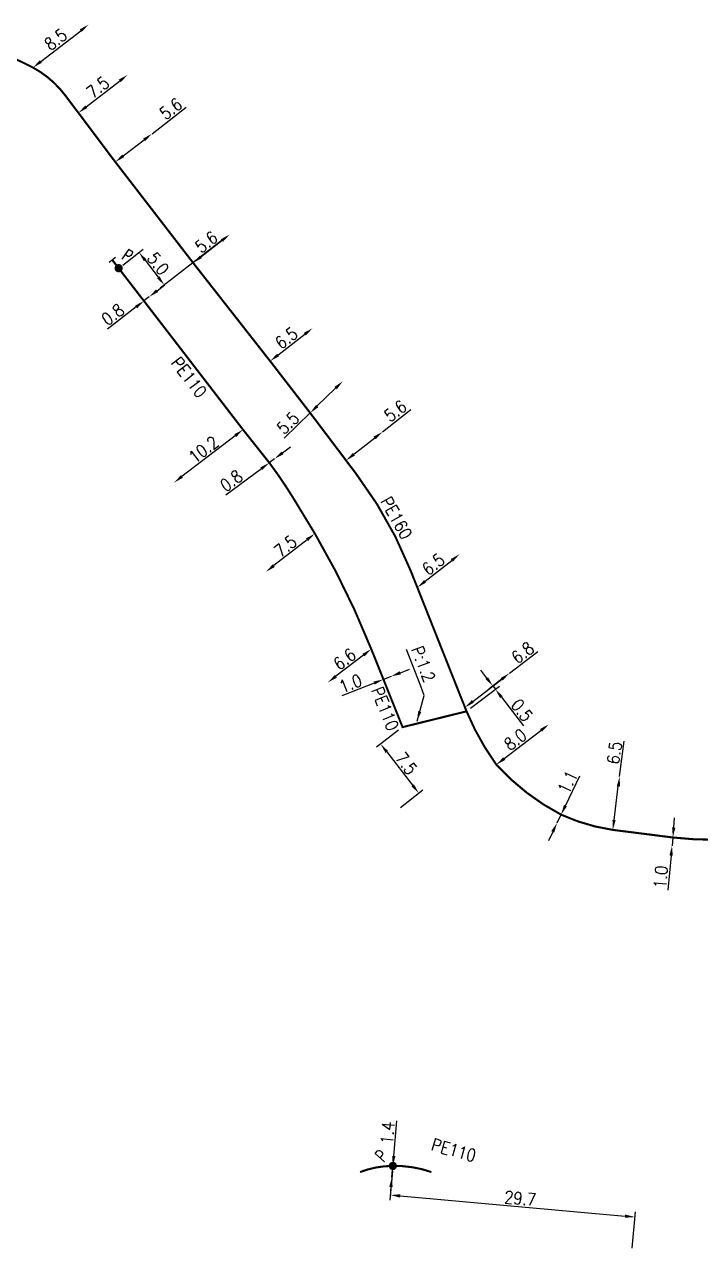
# Model space of a CAD drawing. Header units: millimetres. Extents: x 138988 to 140002, y 128990 to 130001.
# Drawn here: x 139674.1 to 139755.8, y 128990.2 to 129138.6 of the extents above; entities that cross this region are included whole.
import ezdxf
from ezdxf.enums import TextEntityAlignment as Align

# ---------------------------------------------------------------- set-up
doc = ezdxf.new("R2010")
doc.units = ezdxf.units.MM
doc.header["$PDMODE"] = 34
doc.linetypes.add('L_25_PE', pattern=[2000, 1000, 1000])
doc.layers.get('0').update_dxf_attribs({"linetype": 'CONTINUOUS'})
doc.layers.get('Defpoints').update_dxf_attribs({"linetype": 'CONTINUOUS'})
for name, color, linetype in [('L_150', 1, 'CONTINUOUS'), ('L_300', 7, 'CONTINUOUS'), ('L_340', 7, 'CONTINUOUS')]:
    doc.layers.add(name, color=color, linetype=linetype)
doc.styles.add('G_ROMANS', font='ROMANS.SHX', dxfattribs={"width": 0.75})
doc.styles.get("Standard").update_dxf_attribs({"font": 'romans.shx', "width": 0.85})
doc.dimstyles.get("Standard").update_dxf_attribs({"dimtxt": 1.5, "dimasz": 1.2, "dimexe": 0.625, "dimexo": 0.625, "dimgap": 0.25, "dimtad": 1, "dimdec": 1, "dimzin": 0, "dimdsep": 46, "dimtxsty": 'Standard', "dimcen": -0.5, "dimadec": 0, "dimazin": 0, "dimtfac": 1, "dimtdec": 1, "dimtmove": 0, "dimatfit": 3, "dimfxl": 0, "dimtolj": 1, "dimtzin": 0, "dimarcsym": 0})

# ---------------------------------------------------------------- blocks, each defined once
blk = doc.blocks.new('*D508')
at = {"layer": 'Defpoints', "color": 0, "linetype": 'Continuous', "transparency": 16777216}
for p in [(139718.65, 129000.74), (139747.92, 128994.57), (139747.52, 128990.17)]:
    blk.add_point(p, dxfattribs=at)
at = {"layer": 'L_300', "color": 0, "linetype": 'Continuous', "lineweight": -2, "transparency": 16777216}
for p, q in [((139718.6, 129000.12), (139718.28, 128996.6)), ((139719.53, 128997.12), (139746.72, 128994.68)), ((139747.58, 128990.79), (139747.97, 128995.19))]:
    blk.add_line(p, q, dxfattribs=at)
at = {"layer": 'L_300', "color": 0, "linetype": 'Continuous', "transparency": 16777216}
for points in [[(139719.55, 128997.32), (139719.51, 128996.92), (139718.34, 128997.22)], [(139746.74, 128994.87), (139746.7, 128994.48), (139747.92, 128994.57)]]:
    blk.add_solid(points, dxfattribs=at)
at = {"layer": 'L_300', "color": 0, "linetype": 'Continuous', "transparency": 16777216, "insert": (139734.05, 128996.82), "char_height": 1.5, "attachment_point": 5, "rotation": 354.8705}
blk.add_mtext('\\A1;29.7', dxfattribs=at)
blk = doc.blocks.new('L_300_12')
at = {"color": 0, "linetype": 'Continuous', "const_width": 0.497, "flags": 128}
blk.add_lwpolyline([(-0.25, 0, 1), (0.25, 0, 1)], format="xyb", close=True, dxfattribs=at)
at = {"color": 0, "linetype": 'Continuous', "style": 'G_ROMANS', "width": 0.75}
blk.add_text('P', height=1.5, dxfattribs=at).set_placement((0, 1.85), align=Align.MIDDLE)
at = {"color": 0, "linetype": 'Continuous', "width": 0.75, "flags": 3}
for tag, p in [('DEF_LEG', (0, -5)), ('DEF_COUP', (0, -7.5)), ('DEF_TYPE', (0, -10))]:
    blk.add_attdef(tag, text='', height=1.2, dxfattribs=at).set_placement(p, align=Align.MIDDLE)
blk = doc.blocks.new('*D509')
at = {"layer": 'Defpoints', "color": 0, "linetype": 'Continuous', "transparency": 16777216}
for p in [(139718.53, 128999.4), (139718.53, 128999.4), (139718.65, 129000.74)]:
    blk.add_point(p, dxfattribs=at)
at = {"layer": 'L_300', "color": 0, "linetype": 'Continuous', "lineweight": -2, "transparency": 16777216}
for p, q in [((139718.76, 129001.94), (139719.14, 129006.17)), ((139718.53, 128999.4), (139718.65, 129000.74)), ((139718.42, 128998.2), (139718.32, 128997.01))]:
    blk.add_line(p, q, dxfattribs=at)
at = {"layer": 'L_300', "color": 0, "linetype": 'Continuous', "transparency": 16777216}
for points in [[(139718.56, 129001.96), (139718.96, 129001.92), (139718.65, 129000.74)], [(139718.22, 128998.22), (139718.62, 128998.19), (139718.53, 128999.4)]]:
    blk.add_solid(points, dxfattribs=at)
at = {"layer": 'L_300', "color": 0, "linetype": 'Continuous', "transparency": 16777216, "insert": (139718.01, 129004.74), "char_height": 1.5, "attachment_point": 5, "rotation": 84.8705}
blk.add_mtext('\\A1;1.4', dxfattribs=at)
blk = doc.blocks.new('*D836')
at = {"layer": 'Defpoints', "color": 0, "linetype": 'Continuous', "transparency": 16777216}
for p in [(139681.86, 129138.63), (139681.86, 129138.63), (139675.14, 129133.43)]:
    blk.add_point(p, dxfattribs=at)
at = {"layer": 'L_150', "color": 0, "linetype": 'Continuous', "lineweight": -2, "transparency": 16777216}
blk.add_line((139676.09, 129134.16), (139680.91, 129137.89), dxfattribs=at)
at = {"layer": 'L_150', "color": 0, "linetype": 'Continuous', "transparency": 16777216}
for points in [[(139680.79, 129138.05), (139681.03, 129137.74), (139681.86, 129138.63)], [(139675.96, 129134.32), (139676.21, 129134.01), (139675.14, 129133.43)]]:
    blk.add_solid(points, dxfattribs=at)
at = {"layer": 'L_150', "color": 0, "linetype": 'Continuous', "transparency": 16777216, "insert": (139677.89, 129136.82), "char_height": 1.5, "attachment_point": 5, "rotation": 37.6881}
blk.add_mtext('\\A1;8.5', dxfattribs=at)
blk = doc.blocks.new('*D837')
at = {"layer": 'Defpoints', "color": 0, "linetype": 'Continuous', "transparency": 16777216}
for p in [(139686.56, 129132.54), (139686.56, 129132.54), (139680.63, 129127.96)]:
    blk.add_point(p, dxfattribs=at)
at = {"layer": 'L_150', "color": 0, "linetype": 'Continuous', "lineweight": -2, "transparency": 16777216}
blk.add_line((139681.58, 129128.69), (139685.61, 129131.81), dxfattribs=at)
at = {"layer": 'L_150', "color": 0, "linetype": 'Continuous', "transparency": 16777216}
for points in [[(139685.49, 129131.97), (139685.74, 129131.65), (139686.56, 129132.54)], [(139681.46, 129128.85), (139681.7, 129128.53), (139680.63, 129127.96)]]:
    blk.add_solid(points, dxfattribs=at)
at = {"layer": 'L_150', "color": 0, "linetype": 'Continuous', "transparency": 16777216, "insert": (139682.98, 129131.04), "char_height": 1.5, "attachment_point": 5, "rotation": 37.6881}
blk.add_mtext('\\A1;7.5', dxfattribs=at)
blk = doc.blocks.new('*D838')
at = {"layer": 'Defpoints', "color": 0, "linetype": 'Continuous', "transparency": 16777216}
for p in [(139689.53, 129125.44), (139689.53, 129125.44), (139685.09, 129122.03)]:
    blk.add_point(p, dxfattribs=at)
at = {"layer": 'L_150', "color": 0, "linetype": 'Continuous', "lineweight": -2, "transparency": 16777216}
for p, q in [((139689.53, 129125.44), (139693.67, 129128.63)), ((139686.04, 129122.76), (139688.58, 129124.71))]:
    blk.add_line(p, q, dxfattribs=at)
at = {"layer": 'L_150', "color": 0, "linetype": 'Continuous', "transparency": 16777216}
for points in [[(139688.46, 129124.87), (139688.7, 129124.55), (139689.53, 129125.44)], [(139685.92, 129122.92), (139686.16, 129122.6), (139685.09, 129122.03)]]:
    blk.add_solid(points, dxfattribs=at)
at = {"layer": 'L_150', "color": 0, "linetype": 'Continuous', "transparency": 16777216, "insert": (139691.8, 129128.45), "char_height": 1.5, "attachment_point": 5, "rotation": 37.5827}
blk.add_mtext('\\A1;5.6', dxfattribs=at)
blk = doc.blocks.new('*D839')
at = {"layer": 'Defpoints', "color": 0, "linetype": 'Continuous', "transparency": 16777216}
for p in [(139698.92, 129113.27), (139698.92, 129113.27), (139694.5, 129109.84)]:
    blk.add_point(p, dxfattribs=at)
at = {"layer": 'L_150', "color": 0, "linetype": 'Continuous', "lineweight": -2, "transparency": 16777216}
blk.add_line((139695.44, 129110.58), (139697.98, 129112.54), dxfattribs=at)
at = {"layer": 'L_150', "color": 0, "linetype": 'Continuous', "transparency": 16777216}
for points in [[(139697.85, 129112.69), (139698.1, 129112.38), (139698.92, 129113.27)], [(139695.32, 129110.74), (139695.57, 129110.42), (139694.5, 129109.84)]]:
    blk.add_solid(points, dxfattribs=at)
at = {"layer": 'L_150', "color": 0, "linetype": 'Continuous', "transparency": 16777216, "insert": (139696.1, 129112.35), "char_height": 1.5, "attachment_point": 5, "rotation": 37.7483}
blk.add_mtext('\\A1;5.6', dxfattribs=at)
blk = doc.blocks.new('*D840')
at = {"layer": 'Defpoints', "color": 0, "linetype": 'Continuous', "transparency": 16777216}
for p in [(139698.92, 129113.27), (139685.49, 129109.2), (139691.02, 129107.15)]:
    blk.add_point(p, dxfattribs=at)
at = {"layer": 'L_300', "color": 0, "linetype": 'Continuous', "lineweight": -2, "transparency": 16777216}
for p, q in [((139698.43, 129112.89), (139690.53, 129106.77)), ((139685.99, 129109.58), (139688.45, 129111.49)), ((139688.69, 129110.16), (139690.28, 129108.1))]:
    blk.add_line(p, q, dxfattribs=at)
at = {"layer": 'L_300', "color": 0, "linetype": 'Continuous', "transparency": 16777216}
for points in [[(139688.85, 129110.28), (139688.54, 129110.03), (139687.96, 129111.1)], [(139690.44, 129108.22), (139690.13, 129107.98), (139691.02, 129107.15)]]:
    blk.add_solid(points, dxfattribs=at)
at = {"layer": 'L_300', "color": 0, "linetype": 'Continuous', "transparency": 16777216, "insert": (139690.28, 129109.74), "char_height": 1.5, "attachment_point": 5, "rotation": 307.7483}
blk.add_mtext('\\A1;5.0', dxfattribs=at)
blk = doc.blocks.new('*D841')
at = {"layer": 'Defpoints', "color": 0, "linetype": 'Continuous', "transparency": 16777216}
for p in [(139688.55, 129105.24), (139689.19, 129105.73), (139689.19, 129105.73)]:
    blk.add_point(p, dxfattribs=at)
at = {"layer": 'L_150', "color": 0, "linetype": 'Continuous', "lineweight": -2, "transparency": 16777216}
for p, q in [((139690.14, 129106.47), (139691.08, 129107.2)), ((139689.19, 129105.73), (139688.55, 129105.24)), ((139687.61, 129104.51), (139684.15, 129101.83))]:
    blk.add_line(p, q, dxfattribs=at)
at = {"layer": 'L_150', "color": 0, "linetype": 'Continuous', "transparency": 16777216}
for points in [[(139690.01, 129106.63), (139690.26, 129106.31), (139689.19, 129105.73)], [(139687.48, 129104.67), (139687.73, 129104.35), (139688.55, 129105.24)]]:
    blk.add_solid(points, dxfattribs=at)
at = {"layer": 'L_150', "color": 0, "linetype": 'Continuous', "transparency": 16777216, "insert": (139684.79, 129103.59), "char_height": 1.5, "attachment_point": 5, "rotation": 37.7483}
blk.add_mtext('\\A1;0.8', dxfattribs=at)
blk = doc.blocks.new('*D842')
at = {"layer": 'Defpoints', "color": 0, "linetype": 'Continuous', "transparency": 16777216}
for p in [(139700.53, 129089.69), (139692.2, 129083.3), (139692.2, 129083.3)]:
    blk.add_point(p, dxfattribs=at)
at = {"layer": 'L_150', "color": 0, "linetype": 'Continuous', "lineweight": -2, "transparency": 16777216}
blk.add_line((139699.58, 129088.96), (139693.15, 129084.03), dxfattribs=at)
at = {"layer": 'L_150', "color": 0, "linetype": 'Continuous', "transparency": 16777216}
for points in [[(139699.46, 129089.12), (139699.7, 129088.8), (139700.53, 129089.69)], [(139693.03, 129084.19), (139693.27, 129083.87), (139692.2, 129083.3)]]:
    blk.add_solid(points, dxfattribs=at)
at = {"layer": 'L_150', "color": 0, "linetype": 'Continuous', "transparency": 16777216, "insert": (139695.76, 129087.29), "char_height": 1.5, "attachment_point": 5, "rotation": 37.491}
blk.add_mtext('\\A1;10.2', dxfattribs=at)
blk = doc.blocks.new('*D843')
at = {"layer": 'Defpoints', "color": 0, "linetype": 'Continuous', "transparency": 16777216}
for p in [(139709.22, 129077.13), (139703.31, 129072.52), (139703.31, 129072.52)]:
    blk.add_point(p, dxfattribs=at)
at = {"layer": 'L_150', "color": 0, "linetype": 'Continuous', "lineweight": -2, "transparency": 16777216}
blk.add_line((139708.28, 129076.39), (139704.25, 129073.26), dxfattribs=at)
at = {"layer": 'L_150', "color": 0, "linetype": 'Continuous', "transparency": 16777216}
for points in [[(139708.15, 129076.55), (139708.4, 129076.24), (139709.22, 129077.13)], [(139704.13, 129073.42), (139704.38, 129073.1), (139703.31, 129072.52)]]:
    blk.add_solid(points, dxfattribs=at)
at = {"layer": 'L_150', "color": 0, "linetype": 'Continuous', "transparency": 16777216, "insert": (139705.65, 129075.61), "char_height": 1.5, "attachment_point": 5, "rotation": 37.9401}
blk.add_mtext('\\A1;7.5', dxfattribs=at)
blk = doc.blocks.new('*D844')
at = {"layer": 'Defpoints', "color": 0, "linetype": 'Continuous', "transparency": 16777216}
for p in [(139703.71, 129085.69), (139704.35, 129086.17), (139704.35, 129086.17)]:
    blk.add_point(p, dxfattribs=at)
at = {"layer": 'L_150', "color": 0, "linetype": 'Continuous', "lineweight": -2, "transparency": 16777216}
for p, q in [((139705.31, 129086.88), (139706.28, 129087.6)), ((139704.35, 129086.17), (139703.71, 129085.69)), ((139702.75, 129084.97), (139698.44, 129081.77))]:
    blk.add_line(p, q, dxfattribs=at)
at = {"layer": 'L_150', "color": 0, "linetype": 'Continuous', "transparency": 16777216}
for points in [[(139705.19, 129087.04), (139705.43, 129086.72), (139704.35, 129086.17)], [(139702.63, 129085.13), (139702.86, 129084.81), (139703.71, 129085.69)]]:
    blk.add_solid(points, dxfattribs=at)
at = {"layer": 'L_150', "color": 0, "linetype": 'Continuous', "transparency": 16777216, "insert": (139699.11, 129083.52), "char_height": 1.5, "attachment_point": 5, "rotation": 36.6286}
blk.add_mtext('\\A1;0.8', dxfattribs=at)
blk = doc.blocks.new('*D845')
at = {"layer": 'Defpoints', "color": 0, "linetype": 'Continuous', "transparency": 16777216}
for p in [(139716.04, 129063.18), (139710.8, 129059.16), (139710.8, 129059.16)]:
    blk.add_point(p, dxfattribs=at)
at = {"layer": 'L_150', "color": 0, "linetype": 'Continuous', "lineweight": -2, "transparency": 16777216}
blk.add_line((139715.09, 129062.44), (139711.75, 129059.89), dxfattribs=at)
at = {"layer": 'L_150', "color": 0, "linetype": 'Continuous', "transparency": 16777216}
for points in [[(139714.96, 129062.6), (139715.21, 129062.29), (139716.04, 129063.18)], [(139711.63, 129060.05), (139711.88, 129059.73), (139710.8, 129059.16)]]:
    blk.add_solid(points, dxfattribs=at)
at = {"layer": 'L_150', "color": 0, "linetype": 'Continuous', "transparency": 16777216, "insert": (139712.81, 129061.96), "char_height": 1.5, "attachment_point": 5, "rotation": 37.491}
blk.add_mtext('\\A1;6.6', dxfattribs=at)
blk = doc.blocks.new('*D846')
at = {"layer": 'Defpoints', "color": 0, "linetype": 'Continuous', "transparency": 16777216}
for p in [(139717.51, 129059.52), (139718.44, 129059.88), (139718.44, 129059.88)]:
    blk.add_point(p, dxfattribs=at)
at = {"layer": 'L_150', "color": 0, "linetype": 'Continuous', "lineweight": -2, "transparency": 16777216}
for p, q in [((139719.56, 129060.32), (139720.67, 129060.76)), ((139716.39, 129059.08), (139712.49, 129057.55)), ((139718.44, 129059.88), (139717.51, 129059.52))]:
    blk.add_line(p, q, dxfattribs=at)
at = {"layer": 'L_150', "color": 0, "linetype": 'Continuous', "transparency": 16777216}
for points in [[(139719.48, 129060.51), (139719.63, 129060.13), (139718.44, 129059.88)], [(139716.32, 129059.26), (139716.46, 129058.89), (139717.51, 129059.52)]]:
    blk.add_solid(points, dxfattribs=at)
at = {"layer": 'L_150', "color": 0, "linetype": 'Continuous', "transparency": 16777216, "insert": (139713.52, 129059.03), "char_height": 1.5, "attachment_point": 5, "rotation": 21.4205}
blk.add_mtext('\\A1;1.0', dxfattribs=at)
blk = doc.blocks.new('*D847')
at = {"layer": 'Defpoints', "color": 0, "linetype": 'Continuous', "transparency": 16777216}
for p in [(139719.82, 129053.75), (139721.78, 129045.78), (139719.06, 129043.67)]:
    blk.add_point(p, dxfattribs=at)
at = {"layer": 'L_150', "color": 0, "linetype": 'Continuous', "lineweight": -2, "transparency": 16777216}
for p, q in [((139719.33, 129053.37), (139716.69, 129051.32)), ((139717.91, 129050.76), (139721.04, 129046.73)), ((139719.56, 129044.06), (139722.27, 129046.16))]:
    blk.add_line(p, q, dxfattribs=at)
at = {"layer": 'L_150', "color": 0, "linetype": 'Continuous', "transparency": 16777216}
for points in [[(139718.07, 129050.88), (139717.76, 129050.63), (139717.18, 129051.7)], [(139721.2, 129046.85), (139720.88, 129046.61), (139721.78, 129045.78)]]:
    blk.add_solid(points, dxfattribs=at)
at = {"layer": 'L_150', "color": 0, "linetype": 'Continuous', "transparency": 16777216, "insert": (139720.27, 129049.36), "char_height": 1.5, "attachment_point": 5, "rotation": 307.8257}
blk.add_mtext('\\A1;7.5', dxfattribs=at)
blk = doc.blocks.new('*D848')
at = {"layer": 'Defpoints', "color": 0, "linetype": 'Continuous', "transparency": 16777216}
for p in [(139732.76, 129060.28), (139732.76, 129060.27), (139727.37, 129056.13)]:
    blk.add_point(p, dxfattribs=at)
at = {"layer": 'L_150', "color": 0, "linetype": 'Continuous', "lineweight": -2, "transparency": 16777216}
for p, q in [((139732.76, 129060.27), (139736.18, 129062.89)), ((139728.32, 129056.86), (139731.81, 129059.54)), ((139733.14, 129059.78), (139733.14, 129059.77))]:
    blk.add_line(p, q, dxfattribs=at)
at = {"layer": 'L_150', "color": 0, "linetype": 'Continuous', "transparency": 16777216}
for points in [[(139731.69, 129059.7), (139731.93, 129059.38), (139732.76, 129060.27)], [(139728.2, 129057.02), (139728.44, 129056.7), (139727.37, 129056.13)]]:
    blk.add_solid(points, dxfattribs=at)
at = {"layer": 'L_150', "color": 0, "linetype": 'Continuous', "transparency": 16777216, "insert": (139734.34, 129062.74), "char_height": 1.5, "attachment_point": 5, "rotation": 37.4989}
blk.add_mtext('\\A1;6.8', dxfattribs=at)
blk = doc.blocks.new('*D849')
at = {"layer": 'Defpoints', "color": 0, "linetype": 'Continuous', "transparency": 16777216}
for p in [(139737.51, 129054.09), (139737.51, 129054.09), (139731.16, 129049.22)]:
    blk.add_point(p, dxfattribs=at)
at = {"layer": 'L_150', "color": 0, "linetype": 'Continuous', "lineweight": -2, "transparency": 16777216}
blk.add_line((139732.11, 129049.95), (139736.56, 129053.36), dxfattribs=at)
at = {"layer": 'L_150', "color": 0, "linetype": 'Continuous', "transparency": 16777216}
for points in [[(139736.43, 129053.52), (139736.68, 129053.2), (139737.51, 129054.09)], [(139731.99, 129050.11), (139732.24, 129049.79), (139731.16, 129049.22)]]:
    blk.add_solid(points, dxfattribs=at)
at = {"layer": 'L_150', "color": 0, "linetype": 'Continuous', "transparency": 16777216, "insert": (139733.45, 129052.24), "char_height": 1.5, "attachment_point": 5, "rotation": 37.5162}
blk.add_mtext('\\A1;8.0', dxfattribs=at)
blk = doc.blocks.new('*D850')
at = {"layer": 'Defpoints', "color": 0, "linetype": 'Continuous', "transparency": 16777216}
for p in [(139738.99, 129043.18), (139738.51, 129042.19), (139738.51, 129042.19)]:
    blk.add_point(p, dxfattribs=at)
at = {"layer": 'L_150', "color": 0, "linetype": 'Continuous', "lineweight": -2, "transparency": 16777216}
for p, q in [((139739.51, 129044.26), (139741.25, 129047.86)), ((139738.51, 129042.19), (139738.99, 129043.18)), ((139737.98, 129041.11), (139737.46, 129040.03))]:
    blk.add_line(p, q, dxfattribs=at)
at = {"layer": 'L_150', "color": 0, "linetype": 'Continuous', "transparency": 16777216}
for points in [[(139739.33, 129044.34), (139739.69, 129044.17), (139738.99, 129043.18)], [(139737.8, 129041.19), (139738.16, 129041.02), (139738.51, 129042.19)]]:
    blk.add_solid(points, dxfattribs=at)
at = {"layer": 'L_150', "color": 0, "linetype": 'Continuous', "transparency": 16777216, "insert": (139739.78, 129047.12), "char_height": 1.5, "attachment_point": 5, "rotation": 64.1665}
blk.add_mtext('\\A1;1.1', dxfattribs=at)
blk = doc.blocks.new('*D851')
at = {"layer": 'Defpoints', "color": 0, "linetype": 'Continuous', "transparency": 16777216}
for p in [(139746.07, 129047.79), (139746.07, 129047.79), (139745.24, 129041.34)]:
    blk.add_point(p, dxfattribs=at)
at = {"layer": 'L_150', "color": 0, "linetype": 'Continuous', "lineweight": -2, "transparency": 16777216}
for p, q in [((139746.07, 129047.79), (139746.61, 129052.06)), ((139745.39, 129042.53), (139745.91, 129046.6))]:
    blk.add_line(p, q, dxfattribs=at)
at = {"layer": 'L_150', "color": 0, "linetype": 'Continuous', "transparency": 16777216}
for points in [[(139745.72, 129046.62), (139746.11, 129046.57), (139746.07, 129047.79)], [(139745.2, 129042.55), (139745.59, 129042.5), (139745.24, 129041.34)]]:
    blk.add_solid(points, dxfattribs=at)
at = {"layer": 'L_150', "color": 0, "linetype": 'Continuous', "transparency": 16777216, "insert": (139745.43, 129050.65), "char_height": 1.5, "attachment_point": 5, "rotation": 82.703}
blk.add_mtext('\\A1;6.5', dxfattribs=at)
blk = doc.blocks.new('*D852')
at = {"layer": 'Defpoints', "color": 0, "linetype": 'Continuous', "transparency": 16777216}
for p in [(139726.71, 129074.64), (139726.71, 129074.64), (139721.61, 129070.62)]:
    blk.add_point(p, dxfattribs=at)
at = {"layer": 'L_150', "color": 0, "linetype": 'Continuous', "lineweight": -2, "transparency": 16777216}
blk.add_line((139722.55, 129071.37), (139725.77, 129073.9), dxfattribs=at)
at = {"layer": 'L_150', "color": 0, "linetype": 'Continuous', "transparency": 16777216}
for points in [[(139725.65, 129074.06), (139725.9, 129073.74), (139726.71, 129074.64)], [(139722.43, 129071.52), (139722.67, 129071.21), (139721.61, 129070.62)]]:
    blk.add_solid(points, dxfattribs=at)
at = {"layer": 'L_150', "color": 0, "linetype": 'Continuous', "transparency": 16777216, "insert": (139723.54, 129073.42), "char_height": 1.5, "attachment_point": 5, "rotation": 38.2081}
blk.add_mtext('\\A1;6.5', dxfattribs=at)
blk = doc.blocks.new('*D854')
at = {"layer": 'Defpoints', "color": 0, "linetype": 'Continuous', "transparency": 16777216}
for p in [(139752.5, 129040.42), (139752.4, 129039.43), (139752.4, 129039.43)]:
    blk.add_point(p, dxfattribs=at)
at = {"layer": 'L_150', "color": 0, "linetype": 'Continuous', "lineweight": -2, "transparency": 16777216}
for p, q in [((139752.61, 129041.62), (139752.72, 129042.81)), ((139752.5, 129040.42), (139752.4, 129039.43)), ((139752.29, 129038.23), (139751.89, 129034.06))]:
    blk.add_line(p, q, dxfattribs=at)
at = {"layer": 'L_150', "color": 0, "linetype": 'Continuous', "transparency": 16777216}
for points in [[(139752.41, 129041.64), (139752.81, 129041.6), (139752.5, 129040.42)], [(139752.09, 129038.25), (139752.49, 129038.21), (139752.4, 129039.43)]]:
    blk.add_solid(points, dxfattribs=at)
at = {"layer": 'L_150', "color": 0, "linetype": 'Continuous', "transparency": 16777216, "insert": (139751.04, 129035.64), "char_height": 1.5, "attachment_point": 5, "rotation": 84.5749}
blk.add_mtext('\\A1;1.0', dxfattribs=at)
blk = doc.blocks.new('*D874')
at = {"layer": 'Defpoints', "color": 0, "linetype": 'Continuous', "transparency": 16777216}
for p in [(139732.76, 129060.28), (139730.73, 129058.73), (139727.56, 129055.66)]:
    blk.add_point(p, dxfattribs=at)
at = {"layer": 'L_150', "color": 0, "linetype": 'Continuous', "lineweight": -2, "transparency": 16777216}
for p, q in [((139730, 129059.68), (139729.27, 129060.63)), ((139732.26, 129059.9), (139730.24, 129058.35)), ((139728.05, 129056.04), (139731.53, 129058.71)), ((139730.73, 129058.73), (139731.04, 129058.33)), ((139731.77, 129057.38), (139734.43, 129053.91))]:
    blk.add_line(p, q, dxfattribs=at)
at = {"layer": 'L_150', "color": 0, "linetype": 'Continuous', "transparency": 16777216}
for points in [[(139730.16, 129059.8), (139729.85, 129059.56), (139730.73, 129058.73)], [(139731.93, 129057.5), (139731.61, 129057.26), (139731.04, 129058.33)]]:
    blk.add_solid(points, dxfattribs=at)
at = {"layer": 'L_150', "color": 0, "linetype": 'Continuous', "transparency": 16777216, "insert": (139734.26, 129055.78), "char_height": 1.5, "attachment_point": 5, "rotation": 307.4989}
blk.add_mtext('\\A1;0.5', dxfattribs=at)
blk = doc.blocks.new('*D875')
at = {"layer": 'Defpoints', "color": 0, "linetype": 'Continuous', "transparency": 16777216}
for p in [(139717.39, 129089.43), (139717.39, 129089.43), (139712.99, 129085.97)]:
    blk.add_point(p, dxfattribs=at)
at = {"layer": 'L_150', "color": 0, "linetype": 'Continuous', "lineweight": -2, "transparency": 16777216}
for p, q in [((139717.39, 129089.43), (139720.83, 129092.13)), ((139713.93, 129086.71), (139716.45, 129088.69))]:
    blk.add_line(p, q, dxfattribs=at)
at = {"layer": 'L_150', "color": 0, "linetype": 'Continuous', "transparency": 16777216}
for points in [[(139716.32, 129088.85), (139716.57, 129088.53), (139717.39, 129089.43)], [(139713.81, 129086.87), (139714.06, 129086.56), (139712.99, 129085.97)]]:
    blk.add_solid(points, dxfattribs=at)
at = {"layer": 'L_150', "color": 0, "linetype": 'Continuous', "transparency": 16777216, "insert": (139718.96, 129091.94), "char_height": 1.5, "attachment_point": 5, "rotation": 38.1695}
blk.add_mtext('\\A1;5.6', dxfattribs=at)
blk = doc.blocks.new('*D876')
at = {"layer": 'Defpoints', "color": 0, "linetype": 'Continuous', "transparency": 16777216}
for p in [(139712.59, 129095.54), (139712.59, 129095.54), (139708.65, 129091.71)]:
    blk.add_point(p, dxfattribs=at)
at = {"layer": 'L_150', "color": 0, "linetype": 'Continuous', "lineweight": -2, "transparency": 16777216}
for p, q in [((139711.73, 129094.71), (139709.51, 129092.55)), ((139708.65, 129091.71), (139705.51, 129088.66))]:
    blk.add_line(p, q, dxfattribs=at)
at = {"layer": 'L_150', "color": 0, "linetype": 'Continuous', "transparency": 16777216}
for points in [[(139711.59, 129094.85), (139711.87, 129094.56), (139712.59, 129095.54)], [(139709.37, 129092.69), (139709.65, 129092.4), (139708.65, 129091.71)]]:
    blk.add_solid(points, dxfattribs=at)
at = {"layer": 'L_150', "color": 0, "linetype": 'Continuous', "transparency": 16777216, "insert": (139705.95, 129090.49), "char_height": 1.5, "attachment_point": 5, "rotation": 44.1775}
blk.add_mtext('\\A1;5.5', dxfattribs=at)
blk = doc.blocks.new('*D877')
at = {"layer": 'Defpoints', "color": 0, "linetype": 'Continuous', "transparency": 16777216}
for p in [(139708.95, 129101.95), (139708.95, 129101.95), (139703.81, 129097.97)]:
    blk.add_point(p, dxfattribs=at)
at = {"layer": 'L_150', "color": 0, "linetype": 'Continuous', "lineweight": -2, "transparency": 16777216}
blk.add_line((139704.76, 129098.7), (139708, 129101.22), dxfattribs=at)
at = {"layer": 'L_150', "color": 0, "linetype": 'Continuous', "transparency": 16777216}
for points in [[(139707.88, 129101.38), (139708.12, 129101.06), (139708.95, 129101.95)], [(139704.64, 129098.86), (139704.88, 129098.55), (139703.81, 129097.97)]]:
    blk.add_solid(points, dxfattribs=at)
at = {"layer": 'L_150', "color": 0, "linetype": 'Continuous', "transparency": 16777216, "insert": (139705.77, 129100.75), "char_height": 1.5, "attachment_point": 5, "rotation": 37.7995}
blk.add_mtext('\\A1;6.5', dxfattribs=at)
blk = doc.blocks.new('L_340_07')
at = {"color": 0, "linetype": 'Continuous', "const_width": 0.25, "flags": 128}
blk.add_lwpolyline([(0, 0), (1.25, 0)], dxfattribs=at)
at = {"color": 0, "linetype": 'Continuous', "flags": 128}
blk.add_lwpolyline([(1.25, -0.5), (1.25, 0.5)], dxfattribs=at)
at = {"color": 0, "linetype": 'Continuous', "style": 'G_ROMANS', "width": 0.75, "flags": 3}
for tag, p in [('DEF_LEG', (0.72, -3.47)), ('DEF_COUP', (0.72, -5.97)), ('DEF_TYPE', (0.72, -8.47))]:
    blk.add_attdef(tag, text='', height=1.2, dxfattribs=at).set_placement(p, align=Align.MIDDLE)

msp = doc.modelspace()

# ---------------------------------------------------------------- linework, layer by layer
at = {"layer": 'L_150', "linetype": 'L_25_PE', "const_width": 0.25, "flags": 128}
for points in [[(139552.99, 128999.47), (139553, 128999.57), (139553.9, 129004.57), (139559.46, 129008.79), (139559.62, 129010.38), (139560.45, 129020.23), (139560.99, 129026.73), (139561.82, 129031.6), (139562.42, 129036.53), (139563.23, 129043.2), (139563.9, 129044.8), (139566.96, 129057.42), (139572.99, 129065.52), (139578.43, 129069.38), (139583.99, 129074.09), (139587.8, 129077.49), (139593.07, 129081.13), (139600.93, 129087.3), (139606.06, 129091.32), (139606.06, 129091.32), (139610.42, 129094.65), (139619.22, 129101.37), (139639.5, 129117.16), (139639.5, 129117.16, 0.069003), (139642.81, 129121.12), (139642.81, 129121.12), (139642.81, 129121.12), (139642.81, 129121.12, 0.057214), (139643.58, 129123.3), (139643.58, 129123.3), (139643.58, 129123.3, 0.055423), (139643.99, 129127.99), (139643.99, 129127.99), (139643.5, 129128.62), (139650.12, 129133.79, 0.136555), (139651.9, 129132.19), (139651.9, 129132.19), (139651.9, 129132.19), (139651.9, 129132.19), (139653.68, 129131.75), (139653.68, 129131.75, 0.138632), (139657.22, 129132.12), (139658.26, 129132.53), (139662.6, 129134.27), (139662.6, 129134.27, -0.080552), (139666.33, 129135.25), (139666.33, 129135.25), (139666.33, 129135.25, -0.156893), (139673.72, 129134.14), (139675.14, 129133.43), (139675.14, 129133.43, -0.108008), (139679.03, 129130.08), (139680.63, 129127.96), (139685.09, 129122.03), (139694.5, 129109.84), (139703.81, 129097.97), (139708.65, 129091.71), (139712.99, 129085.97), (139714.19, 129084.38, -0.067584), (139720.8, 129072.66), (139721.61, 129070.62), (139727.37, 129056.13), (139727.56, 129055.66, 0.05811), (139731.16, 129049.22), (139731.16, 129049.22), (139731.16, 129049.22, 0.08868), (139738.99, 129043.18), (139738.99, 129043.18), (139738.99, 129043.18, 0.072211), (139745.24, 129041.34), (139745.24, 129041.34), (139752.5, 129040.42), (139752.5, 129040.42, 0.049638), (139760.46, 129040.28), (139760.46, 129040.28), (139760.46, 129040.28, 0.038327), (139764.54, 129040.92, 0.02165), (139768.45, 129041.98, 0.027967), (139774.38, 129044.15), (139774.38, 129044.15), (139774.38, 129044.15, 0.063294), (139783.5, 129049.62), (139785.26, 129051.01), (139798.58, 129061.54), (139804.88, 129066.26), (139807.44, 129068.17), (139807.27, 129070.04), (139807.25, 129070.22), (139807.57, 129070.47)], [(139727.56, 129055.66), (139719.82, 129053.75), (139717.51, 129059.52), (139716.04, 129063.18), (139716.04, 129063.18, 0.038019), (139709.22, 129077.13), (139709.22, 129077.13), (139706.6, 129081.44, 0.023099), (139703.71, 129085.69), (139703.71, 129085.69), (139700.53, 129089.69), (139688.55, 129105.24), (139685.49, 129109.2)]]:
    msp.add_lwpolyline(points, format="xyb", dxfattribs=at)
at = {"layer": 'L_150', "linetype": 'L_25_PE', "const_width": 0.25}
msp.add_lwpolyline([(139723.31, 129000, 0.090866), (139718.65, 129000.74, 0.094609), (139714.69, 129000)], format="xyb", dxfattribs=at)

# ---------------------------------------------------------------- block references
at = {"layer": 'L_300'}
for p, rotation in [((139685.49, 129109.2), 325.2212307394875), ((139718.65, 129000.74), 48.31088528296329)]:
    msp.add_blockref('L_300_12', p, dxfattribs=dict(at, rotation=rotation))
at = {"layer": 'L_340', "rotation": 127.7482793470908}
msp.add_blockref('L_340_07', (139685.49, 129109.2), dxfattribs=at)

# ---------------------------------------------------------------- texts
at = {"layer": 'L_150', "linetype": 'Continuous', "width": 0.85}
for s, rotation, p in [('PE110', 307.6021, (139694.01, 129096.01)), ('PE160', 299.3996, (139719.08, 129079.02)), ('PE110', 291.8701, (139717.7, 129055.98))]:
    msp.add_text(s, height=1.5, rotation=rotation, dxfattribs=at).set_placement(p, align=Align.MIDDLE)
msp.add_text('PE110', height=1.5, rotation=344.3645, dxfattribs=at).set_placement((139723.17, 129002.66))
at = {"layer": 'L_150', "linetype": 'Continuous', "insert": (139721.53, 129063.44), "char_height": 1.5, "attachment_point": 4, "rotation": 291.4108}
msp.add_mtext('\\A1;P:1.2', dxfattribs=at)

# ---------------------------------------------------------------- dimensions: what is measured, and where the dimension line sits
at = {"layer": 'L_150', "linetype": 'Continuous'}
for base, p1, p2, angle, picture, middle in [((139681.86, 129138.63), (139675.14, 129133.43), (139681.86, 129138.63), 217.6881, '*D836', (139678.5, 129136.03)), ((139686.56, 129132.54), (139680.63, 129127.96), (139686.56, 129132.54), 217.6881, '*D837', (139683.6, 129130.25)), ((139689.53, 129125.44), (139685.09, 129122.03), (139689.53, 129125.44), 217.5827, '*D838', (139692.41, 129127.66)), ((139698.92, 129113.27), (139694.5, 129109.84), (139698.92, 129113.27), 217.7483, '*D839', (139696.71, 129111.56)), ((139689.19, 129105.73), (139688.55, 129105.24), (139689.19, 129105.73), 217.7483, '*D841', (139685.4, 129102.8)), ((139708.95, 129101.95), (139703.81, 129097.97), (139708.95, 129101.95), 217.7995, '*D877', (139706.38, 129099.96)), ((139712.59, 129095.54), (139708.65, 129091.71), (139712.59, 129095.54), 224.1775, '*D876', (139706.65, 129089.77)), ((139717.39, 129089.43), (139712.99, 129085.97), (139717.39, 129089.43), 218.1695, '*D875', (139719.58, 129091.15)), ((139704.35, 129086.17), (139703.71, 129085.69), (139704.35, 129086.17), 216.6286, '*D844', (139699.71, 129082.72)), ((139703.31, 129072.52), (139709.22, 129077.13), (139703.31, 129072.52), 37.9401, '*D843', (139706.27, 129074.83)), ((139726.71, 129074.64), (139721.61, 129070.62), (139726.71, 129074.64), 218.2081, '*D852', (139724.16, 129072.63)), ((139710.8, 129059.16), (139716.04, 129063.18), (139710.8, 129059.16), 37.491, '*D845', (139713.42, 129061.17)), ((139732.76, 129060.27), (139727.37, 129056.13), (139732.76, 129060.28), 217.4989, '*D848', (139734.95, 129061.95)), ((139718.44, 129059.88), (139717.51, 129059.52), (139718.44, 129059.88), 201.4205, '*D846', (139713.88, 129058.09)), ((139730.73, 129058.73), (139727.56, 129055.66), (139732.76, 129060.28), 307.4989, '*D874', (139733.47, 129055.17)), ((139721.78, 129045.78), (139719.82, 129053.75), (139719.06, 129043.67), 127.8257, '*D847', (139719.48, 129048.74)), ((139737.51, 129054.09), (139731.16, 129049.22), (139737.51, 129054.09), 217.5162, '*D849', (139734.06, 129051.44)), ((139746.07, 129047.79), (139745.24, 129041.34), (139746.07, 129047.79), 262.703, '*D851', (139746.42, 129050.52)), ((139738.51, 129042.19), (139738.99, 129043.18), (139738.51, 129042.19), 64.1665, '*D850', (139740.68, 129046.68)), ((139752.4, 129039.43), (139752.5, 129040.42), (139752.4, 129039.43), 84.5749, '*D854', (139752.03, 129035.55))]:
    dim = msp.add_linear_dim(base=base, p1=p1, p2=p2, angle=angle, dimstyle='Standard', dxfattribs=at)
    dim.commit()
    dim.dimension.update_dxf_attribs({"geometry": picture, "text_midpoint": middle, "dimtype": 160})
dim = msp.add_linear_dim(base=(139692.2, 129083.3), p1=(139700.53, 129089.69), p2=(139692.2, 129083.3), angle=37.491, text='10.2', dimstyle='Standard', dxfattribs=at)
dim.commit()
dim.dimension.update_dxf_attribs({"geometry": '*D842', "text_midpoint": (139696.37, 129086.5), "dimtype": 160})
at = {"layer": 'L_300', "linetype": 'Continuous'}
for base, p1, p2, angle, picture, middle in [((139691.02, 129107.15), (139685.49, 129109.2), (139698.92, 129113.27), 127.7483, '*D840', (139689.49, 129109.13)), ((139718.5309, 128999.3982), (139718.6516, 129000.7428), (139718.5309, 128999.3982), 84.8705, '*D509', (139719.0025, 129004.6521)), ((139747.92, 128994.57), (139718.65, 129000.74), (139747.52, 128990.17), 174.8705, '*D508', (139733.96, 128995.82))]:
    dim = msp.add_linear_dim(base=base, p1=p1, p2=p2, angle=angle, dimstyle='Standard', dxfattribs=at)
    dim.commit()
    dim.dimension.update_dxf_attribs({"geometry": picture, "text_midpoint": middle, "dimtype": 160})

# ---------------------------------------------------------------- leaders
at = {"layer": 'L_150', "linetype": 'Continuous', "annotation_type": 0, "has_hookline": 1, "hookline_direction": 1, "text_width": 4.49, "horizontal_direction": (0.365052, -0.930987, 0)}
msp.add_leader([(139721.57, 129054.48), (139722.45, 129057.58), (139722.02, 129058.7)], dimstyle='Standard', dxfattribs=at)

doc.saveas('drawing.dxf')
